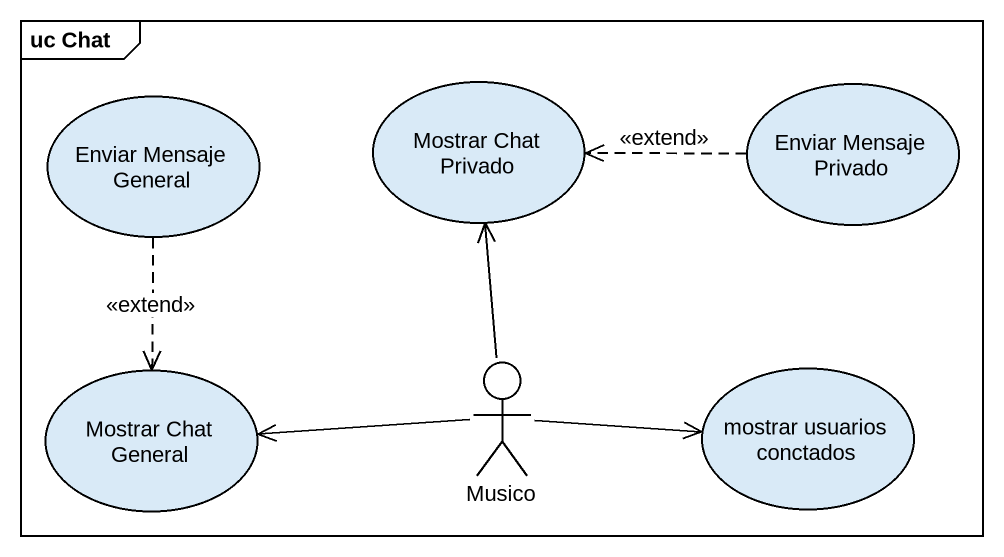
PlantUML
@startuml
mainframe uc Chat
usecase "Enviar Mensaje General" as Enviar_Mensaje_General
usecase "Mostrar Chat Privado" as Mostrar_Chat_Privado
usecase "Enviar Mensaje Privado" as Enviar_Mensaje_Privado
usecase "Mostrar Chat General" as Mostrar_Chat_General
actor Musico
usecase "mostrar usuarios conctados" as mostrar_usuarios_conctados
Enviar_Mensaje_General ..> Mostrar_Chat_General : <<extend>>
Enviar_Mensaje_Privado .left.> Mostrar_Chat_Privado : <<extend>>
Musico -up-> Mostrar_Chat_Privado
Musico -left-> Mostrar_Chat_General
Musico -right-> mostrar_usuarios_conctados
@enduml
